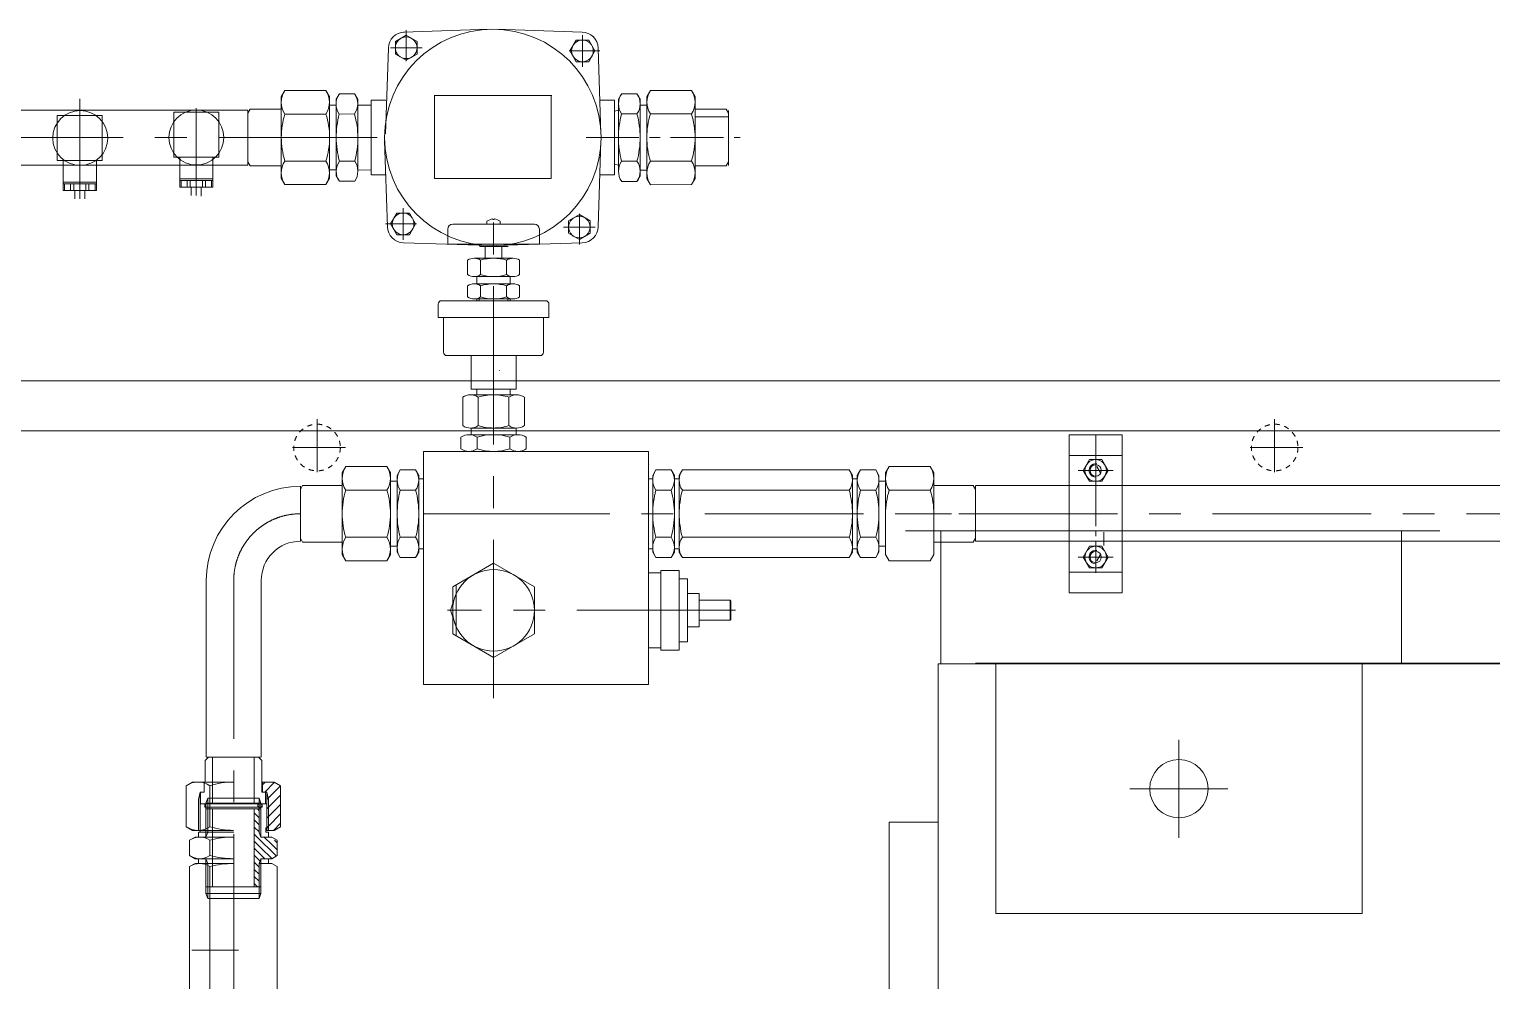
# Model space of a CAD drawing. Header units: millimetres. Extents: x -1 to 671026, y 1 to 511259.
# Drawn here: x 317805 to 340110, y 229024 to 243544 of the extents above; entities that cross this region are included whole.
import ezdxf

# ---------------------------------------------------------------- set-up
doc = ezdxf.new("R2010")
doc.units = ezdxf.units.MM
doc.header["$LTSCALE"] = 25.4
for name, pattern in [('CENTER', [50.8, 31.75, -6.35, 6.35, -6.35]), ('EB_DASH', [6, 3, -3]), ('EB_DASHDOT', [39, 30, -3, 3, -3])]:
    doc.linetypes.add(name, pattern=pattern)
for name, color, linetype, lineweight in [('CAXA0', 7, 'Continuous', 5), ('CAXA1', 5, 'CENTER', 5), ('CAXAEB0', 7, 'Continuous', 5), ('CAXA中心线层', 5, 'CENTER', 5), ('CAXA细实线层', 7, 'Continuous', 5), ('CAXA虚线层', 96, 'EB_DASH', 5)]:
    doc.layers.add(name, color=color, linetype=linetype, lineweight=lineweight)

msp = doc.modelspace()

# ---------------------------------------------------------------- linework, layer by layer
at = {"color": 7, "lineweight": 5}
for p, q in [((324821.12, 243542.78), (323512.18, 243500.53)), ((324927.67, 243542.78), (326236.61, 243500.53)), ((323239.54, 241945.91), (323281.79, 243254.85)), ((326524.54, 241945.91), (326482.28, 243254.85)), ((318574.89, 242482.16), (318574.89, 240956.57)), ((321649.16, 242514.65), (321648.98, 242323.93)), ((321649.16, 242514.65), (321704.84, 242610.9)), ((321704.84, 242610.9), (322330.24, 242610.34)), ((322385.76, 242513.98), (322330.24, 242610.34)), ((322385.76, 242513.98), (322385.64, 242386.77)), ((322487.32, 242475.58), (322487.24, 242386.68)), ((322487.32, 242475.58), (322535.79, 242559.35)), ((322535.79, 242559.35), (322769.2, 242559.14)), ((322817.52, 242475.28), (322769.2, 242559.14)), ((322817.52, 242475.28), (322817.37, 242310.18)), ((323240.99, 242462.36), (323020.2, 242462.36)), ((323020.2, 242462.36), (323020.2, 241319.36)), ((323985.4, 241265.55), (323985.4, 242535.55)), ((323997.59, 242535), (325775.59, 242535)), ((325763.4, 242535.55), (325763.4, 241265.55)), ((326507.81, 242462.36), (326728.6, 242462.36)), ((326728.6, 242462.36), (326728.6, 241319.36)), ((326790.53, 242474.03), (326838.85, 242557.89)), ((326790.53, 242474.03), (326790.68, 242308.93)), ((327072.26, 242558.1), (326838.85, 242557.89)), ((327120.73, 242474.33), (327072.26, 242558.1)), ((327120.73, 242474.33), (327120.81, 242385.43)), ((327222.3, 242512.73), (327277.81, 242609.09)), ((327222.3, 242512.73), (327222.41, 242385.52)), ((327903.21, 242609.65), (327277.81, 242609.09)), ((327958.9, 242513.4), (327903.21, 242609.65)), ((327958.9, 242513.4), (327959.07, 242322.68)), ((315820.18, 242310.08), (321139.45, 242310.08)), ((320009.97, 242278.27), (320695.77, 242278.27)), ((320009.97, 241592.47), (320009.97, 242278.27)), ((320352.87, 242336.9), (320352.87, 241008.27)), ((320695.77, 241592.47), (320695.77, 242278.27)), ((321139.45, 242310.08), (321138.7, 241471.88)), ((321139.41, 242265.21), (321173.69, 242324.47)), ((321173.63, 242324.36), (321648.98, 242323.93)), ((321648.98, 242323.93), (321648.04, 241269.61)), ((321703.87, 242249.28), (322329.27, 242249.84)), ((322384.64, 241268.95), (322385.64, 242386.77)), ((322385.64, 242386.77), (322487.24, 242386.68)), ((322487.24, 242382.05), (322486.8, 241891.83)), ((322532.86, 242248.65), (322766.27, 242250.17)), ((322817.37, 242310.18), (322816.53, 241377.37)), ((322817.44, 242386.38), (323020.2, 242386.29)), ((326728.6, 242295.08), (326790.68, 242308.93)), ((326790.68, 242308.93), (326791.52, 241376.12)), ((327073.18, 242251.28), (326839.77, 242251.49)), ((327222.41, 242385.52), (327120.81, 242385.43)), ((327120.81, 242380.8), (327121.25, 241890.58)), ((327223.41, 241267.7), (327222.41, 242385.52)), ((327904.18, 242250.53), (327278.78, 242251.09)), ((328434.42, 242323.11), (327959.07, 242322.68)), ((327959.07, 242322.68), (327960.01, 241268.36)), ((328468.64, 242263.96), (328434.36, 242323.22)), ((328468.61, 242304.47), (328469.36, 241466.27)), ((318231.99, 242226.57), (318917.79, 242226.57)), ((318231.99, 241540.77), (318231.99, 242226.57)), ((318917.79, 241540.77), (318917.79, 242226.57)), ((328468.69, 242208.84), (327959.17, 242208.38)), ((322486.27, 241307.18), (322486.8, 241891.38)), ((323224.26, 241839.37), (323266.51, 240530.43)), ((326524.54, 241839.37), (326482.28, 240530.43)), ((327121.78, 241305.93), (327121.25, 241890.13)), ((327575.91, 241890.98), (327575.91, 241890.53)), ((327629.25, 241890.98), (327629.25, 241890.58)), ((320009.97, 241592.47), (320695.77, 241592.47)), ((320098.87, 241135.27), (320098.87, 241592.47)), ((320606.87, 241135.27), (320606.87, 241592.47)), ((315820.45, 241471.88), (321138.7, 241471.88)), ((318231.99, 241540.77), (318917.79, 241540.77)), ((318320.89, 241083.57), (318320.89, 241540.77)), ((318828.89, 241083.57), (318828.89, 241540.77)), ((321138.74, 241520.19), (321172.98, 241460.76)), ((321172.98, 241460.76), (321648.21, 241460.33)), ((321703.87, 241532.67), (322329.27, 241532.11)), ((322384.75, 241396.17), (322486.35, 241396.08)), ((322534.87, 241531.92), (322768.28, 241531.71)), ((322817.44, 241395.57), (323020.2, 241395.66)), ((326728.6, 241484.63), (326791.43, 241470.73)), ((327073.18, 241530.67), (326839.77, 241530.46)), ((327223.3, 241394.92), (327121.7, 241394.83)), ((327904.18, 241531.42), (327278.78, 241530.86)), ((328435.07, 241459.51), (327959.84, 241459.08)), ((328469.31, 241518.94), (328435.07, 241459.51)), ((318828.89, 241210.57), (318320.89, 241210.57)), ((318828.89, 241185.17), (318320.89, 241185.17)), ((318341.58, 241083.57), (318341.58, 241185.17)), ((318434.26, 241083.57), (318434.26, 241185.17)), ((318482.22, 241083.57), (318482.22, 241185.17)), ((318667.57, 241083.57), (318667.57, 241185.17)), ((318715.53, 241083.57), (318715.53, 241185.17)), ((318808.21, 241083.57), (318808.21, 241185.17)), ((320606.87, 241262.27), (320098.87, 241262.27)), ((320606.87, 241236.87), (320098.87, 241236.87)), ((320606.87, 241135.27), (320098.87, 241135.27)), ((320119.55, 241135.27), (320119.55, 241236.87)), ((320212.23, 241135.27), (320212.23, 241236.87)), ((320260.19, 241135.27), (320260.19, 241236.87)), ((320276.67, 241008.27), (320276.67, 241135.27)), ((320429.07, 240994.97), (320429.07, 241135.27)), ((320445.54, 241135.27), (320445.54, 241236.87)), ((320493.5, 241135.27), (320493.5, 241236.87)), ((320586.18, 241135.27), (320586.18, 241236.87)), ((321648.04, 241269.61), (321703.55, 241173.26)), ((321703.55, 241173.26), (322328.95, 241172.7)), ((322384.64, 241268.95), (322328.95, 241172.7)), ((322486.27, 241307.18), (322534.59, 241223.31)), ((322534.59, 241223.31), (322768, 241223.1)), ((323240.99, 241319.36), (323020.2, 241319.36)), ((323985.4, 241265.55), (325763.4, 241265.55)), ((326507.81, 241319.36), (326728.6, 241319.36)), ((327073.46, 241222.06), (326840.05, 241221.85)), ((327121.78, 241305.93), (327073.46, 241222.06)), ((327223.41, 241267.7), (327279.1, 241171.45)), ((327904.5, 241172.01), (327279.1, 241171.45)), ((327960.01, 241268.36), (327904.5, 241172.01)), ((318828.89, 241083.57), (318320.89, 241083.57)), ((318498.69, 240956.57), (318498.69, 241083.57)), ((318651.09, 240956.57), (318651.09, 241083.57)), ((324187.85, 240264.83), (324187.85, 240493.43)), ((324264.05, 240569.63), (325508.65, 240569.63)), ((324784.75, 240569.63), (324784.75, 240612.71)), ((324876.19, 240648.37), (324876.19, 240638.46)), ((324876.19, 240638.46), (324896.51, 240638.46)), ((324896.51, 240648.37), (324896.51, 240638.46)), ((324987.95, 240613.22), (324987.95, 240569.63)), ((325584.85, 240264.83), (325584.85, 240493.43)), ((324822.05, 240242.5), (323513.11, 240284.76)), ((324187.85, 240264.83), (324886.35, 240264.83)), ((324677.23, 240264.83), (324677.23, 240226.73)), ((324886.35, 240264.83), (325584.85, 240264.83)), ((324928.59, 240242.5), (326237.53, 240284.76)), ((324490.4, 239798.73), (324490.4, 240019.73)), ((325183.31, 240048.93), (324589.39, 240048.93)), ((325013.35, 240226.73), (324677.23, 240226.73)), ((324688.38, 240019.73), (324688.38, 239798.73)), ((324759.35, 240226.73), (325109.03, 240226.73)), ((324759.35, 240048.93), (324759.35, 240226.73)), ((325013.35, 240048.93), (325013.35, 240226.73)), ((325084.32, 240019.73), (325084.32, 239798.73)), ((325282.3, 239798.73), (325282.3, 240019.73)), ((325183.31, 239769.53), (324589.39, 239769.53)), ((325680.1, 239401.23), (324085.68, 239401.23)), ((324041.8, 239147.23), (325730.9, 239147.23)), ((324124.35, 238613.83), (324124.35, 239147.23)), ((325648.35, 238613.83), (325648.35, 239147.23)), ((324175.15, 238563.03), (325597.55, 238563.03)), ((324543.45, 238563.18), (324543.45, 238053.16)), ((325229.25, 238563.18), (325229.25, 238053.16)), ((324975.1, 238334.69), (324975.1, 238332.23)), ((304414, 238176.85), (369184, 238176.85)), ((325229.25, 238053.16), (324543.45, 238053.16)), ((324632.35, 237966.13), (324632.35, 238053.16)), ((325140.35, 237966.13), (325140.35, 238053.16)), ((324417.08, 237495.15), (324417.08, 237929.11)), ((325238.3, 237966.13), (324534.4, 237966.13)), ((324651.71, 237929.11), (324651.71, 237495.15)), ((325120.99, 237929.11), (325120.99, 237495.15)), ((325355.62, 237495.15), (325355.62, 237929.11)), ((304414, 237414.85), (369184, 237414.85)), ((325260.3, 237356.53), (324512.4, 237356.53)), ((324534.4, 237458.13), (324886.35, 237458.13)), ((324543.45, 237356.53), (324543.45, 237458.13)), ((325238.3, 237458.13), (324886.35, 237458.13)), ((325229.25, 237356.53), (325229.25, 237458.13)), ((333662.8, 234943.6), (333662.8, 237356.6)), ((333662.8, 237356.6), (334475.6, 237356.6)), ((334475.6, 234943.6), (334475.6, 237356.6)), ((324387.75, 237140.46), (324387.75, 237318.6)), ((324637.05, 237318.6), (324637.05, 237140.46)), ((325135.65, 237318.6), (325135.65, 237140.46)), ((325384.95, 237140.46), (325384.95, 237318.6)), ((323819.49, 237102.55), (323819.49, 233546.55)), ((323819.49, 237102.53), (327248.53, 237102.53)), ((323819.49, 237102.53), (323819.49, 233546.53)), ((324512.4, 237102.53), (325699.05, 237102.53)), ((324543.35, 237102.67), (324543.35, 237102.53)), ((324568.73, 237102.67), (324568.73, 237102.53)), ((325229.24, 237102.67), (325229.24, 237102.53)), ((327248.53, 235616.59), (327248.53, 237102.53)), ((333662.8, 237039.1), (334475.6, 237039.1)), ((322577.43, 236772.62), (322633.03, 236868.92)), ((322577.43, 236772.62), (322577.43, 236581.9)), ((322577.43, 235718.3), (322577.43, 236772.62)), ((322633.03, 236868.92), (323258.43, 236868.92)), ((323314.03, 236772.62), (323258.43, 236868.92)), ((323314.03, 236645.4), (323314.03, 236772.62)), ((323314.03, 236772.62), (323314.03, 235654.8)), ((323415.63, 236734.3), (323464.03, 236818.12)), ((323415.63, 236150.01), (323415.63, 236734.3)), ((323415.63, 236645.4), (323415.63, 236734.3)), ((323415.63, 236734.3), (323415.63, 235654.8)), ((323464.03, 236818.12), (323697.44, 236818.12)), ((323745.83, 236734.3), (323697.44, 236818.12)), ((323819.49, 236683.41), (323745.12, 236683.41)), ((323745.83, 236734.3), (323745.83, 236569.2)), ((323745.83, 236150.1), (323745.83, 236734.3)), ((323819.49, 236150.01), (323819.49, 236734.3)), ((323819.49, 236734.3), (323819.49, 236150.1)), ((323819.49, 236645.4), (323819.49, 236734.3)), ((323819.49, 236150.01), (323819.49, 236683.41)), ((327248.53, 236683.39), (327315.05, 236683.39)), ((327314.34, 236734.28), (327362.73, 236818.1)), ((327314.34, 236150.08), (327314.34, 236734.28)), ((327314.34, 236734.28), (327314.34, 236569.18)), ((327314.34, 236149.99), (327314.34, 236734.28)), ((327362.73, 236818.1), (327596.15, 236818.1)), ((327644.54, 236734.28), (327596.15, 236818.1)), ((327643.83, 236683.39), (327718.2, 236683.39)), ((327644.54, 236149.99), (327644.54, 236734.28)), ((327644.54, 236645.38), (327644.54, 236734.28)), ((327644.54, 236734.28), (327644.54, 236150.08)), ((327644.54, 236149.99), (327644.54, 236734.28)), ((327717.49, 236734.28), (327765.88, 236818.1)), ((327717.49, 236734.28), (327765.88, 236818.1)), ((327717.49, 236150.08), (327717.49, 236734.28)), ((327717.49, 236734.28), (327717.49, 236569.18)), ((327717.49, 236149.99), (327717.49, 236734.28)), ((327717.49, 236150.08), (327717.49, 236734.28)), ((327717.49, 236734.28), (327717.49, 236569.18)), ((327717.49, 235758.38), (327717.49, 236734.28)), ((327765.88, 236818.1), (330311.41, 236818.1)), ((330359.8, 236734.28), (330311.41, 236818.1)), ((330359.8, 236149.99), (330359.8, 236734.28)), ((330359.8, 236734.28), (330359.8, 236150.08)), ((330359.8, 236645.38), (330359.8, 236734.28)), ((330359.8, 236683.39), (330434.17, 236683.39)), ((330359.8, 236149.99), (330359.8, 236683.39)), ((330433.46, 236734.28), (330481.85, 236818.1)), ((330433.46, 236734.28), (330433.46, 236569.18)), ((330433.46, 236150.08), (330433.46, 236734.28)), ((330715.27, 236818.1), (330481.85, 236818.1)), ((330763.66, 236734.28), (330715.27, 236818.1)), ((330763.66, 236149.99), (330763.66, 236734.28)), ((330763.66, 236645.38), (330763.66, 236734.28)), ((330763.66, 236734.28), (330763.66, 236150.08)), ((330865.26, 236772.6), (330920.86, 236868.9)), ((330865.26, 236645.38), (330865.26, 236772.6)), ((330865.26, 236772.6), (330865.26, 235654.78)), ((331546.26, 236868.9), (330920.86, 236868.9)), ((331601.86, 236772.6), (331546.26, 236868.9)), ((331601.86, 236772.6), (331601.86, 236581.88)), ((331601.86, 236150.08), (331601.86, 236772.6)), ((334141.83, 236772.6), (334086.23, 236868.9)), ((321939.88, 236522.61), (321974.11, 236581.9)), ((321939.88, 236569.2), (321939.88, 235731)), ((321939.88, 235777.6), (321939.88, 236522.61)), ((321974.11, 236581.9), (322574.88, 236581.9)), ((322633.03, 236509.51), (323258.43, 236509.51)), ((323314.03, 236645.4), (323415.63, 236645.4)), ((323464.03, 236509.51), (323697.44, 236509.51)), ((327596.15, 236509.49), (327362.73, 236509.49)), ((327765.88, 236509.49), (330311.41, 236509.49)), ((330715.27, 236509.49), (330481.85, 236509.49)), ((330865.26, 236645.38), (330763.66, 236645.38)), ((331546.26, 236509.49), (330920.86, 236509.49)), ((332202.63, 236581.88), (331601.86, 236581.88)), ((332236.86, 236522.59), (332202.63, 236581.88)), ((370287.04, 236576.03), (332236.86, 236580.74)), ((332236.86, 235730.99), (332236.86, 236569.19)), ((323745.83, 235565.9), (323745.83, 236149.92)), ((324479.89, 236149.99), (323827.35, 236149.99)), ((327314.34, 236150.1), (327314.34, 235565.88)), ((327644.54, 235565.88), (327644.54, 236149.83)), ((330359.8, 235565.88), (330359.8, 236149.99)), ((330433.46, 235565.88), (330433.46, 236150.07)), ((330763.66, 235565.88), (330763.66, 236149.99)), ((331872.28, 236150.1), (331186.2, 236150.1)), ((331601.86, 235527.56), (331601.86, 236150.07)), ((321939.88, 235777.6), (321974.11, 235718.3)), ((322633.03, 235790.69), (323258.43, 235790.69)), ((323464.03, 235790.51), (323697.44, 235790.51)), ((327596.22, 235790.68), (327362.8, 235790.63)), ((327765.88, 235790.72), (330311.41, 235790.72)), ((330715.27, 235790.72), (330481.85, 235790.72)), ((331168.93, 235890.85), (339315.85, 235890.85)), ((331706.4, 235890.85), (331706.4, 233858.85)), ((332236.86, 235777.57), (332202.63, 235718.28)), ((334196.2, 235870.84), (334196.2, 235667.64)), ((338735.8, 235890.85), (338735.8, 233858.85)), ((321974.11, 235718.3), (322577.43, 235718.3)), ((322577.43, 235527.59), (322577.43, 235718.3)), ((323314.03, 235654.8), (323415.63, 235654.8)), ((323314.03, 235527.59), (323314.03, 235654.8)), ((323415.63, 235565.9), (323415.63, 235654.8)), ((323415.63, 235565.9), (323464.03, 235482.08)), ((323745.83, 235565.9), (323697.44, 235482.08)), ((323819.49, 235616.61), (323745.83, 235616.61)), ((323819.49, 235565.9), (323819.49, 235730.91)), ((327248.53, 233546.53), (327248.53, 235756.29)), ((327248.53, 235616.59), (327314.34, 235616.59)), ((327314.34, 235565.79), (327314.34, 235730.89)), ((327314.34, 235565.79), (327361.63, 235481.88)), ((327644.54, 235565.88), (327596.15, 235481.88)), ((327644.54, 235565.88), (327644.54, 235730.89)), ((327644.54, 235616.59), (327718.2, 235616.59)), ((327717.49, 235565.7), (327717.49, 235758.38)), ((327717.49, 235565.7), (327717.49, 235758.38)), ((327717.49, 235565.7), (327765.88, 235481.88)), ((327717.49, 235565.7), (327765.88, 235481.88)), ((330359.8, 235565.88), (330311.41, 235482.06)), ((330359.8, 235616.59), (330433.46, 235616.59)), ((330433.46, 235565.88), (330481.85, 235482.06)), ((330763.66, 235565.88), (330715.27, 235482.06)), ((330865.26, 235654.78), (330763.66, 235654.78)), ((330865.26, 235527.56), (330865.26, 235654.78)), ((332202.63, 235718.28), (331601.86, 235718.28)), ((370287.04, 235724.12), (332236.86, 235730.99)), ((322577.43, 235527.59), (322633.03, 235431.28)), ((322633.03, 235431.28), (323258.43, 235431.28)), ((323314.03, 235527.59), (323258.43, 235431.28)), ((323464.03, 235482.08), (323697.44, 235482.08)), ((324886.29, 235395.65), (324263.78, 235036.24)), ((325508.81, 235036.24), (324886.29, 235395.65)), ((327361.63, 235481.88), (327596.15, 235481.88)), ((327362.73, 235481.88), (327596.15, 235481.88)), ((327765.88, 235481.88), (330311.41, 235481.88)), ((327765.88, 235481.88), (329220.7, 235481.88)), ((330715.27, 235482.06), (330481.85, 235482.06)), ((330865.26, 235527.56), (330920.86, 235431.26)), ((331546.26, 235431.26), (330920.86, 235431.26)), ((331601.86, 235527.56), (331546.26, 235431.26)), ((334141.83, 235527.56), (334086.23, 235431.26)), ((320504.78, 235134.1), (320504.78, 232436.53)), ((321342.98, 235134.1), (321342.98, 232436.53)), ((327439.03, 235248.26), (327248.53, 235248.26)), ((327718.43, 235286.36), (327439.03, 235286.36)), ((327439.03, 234067.16), (327439.03, 235286.36)), ((327718.43, 234067.16), (327718.43, 235286.36)), ((327845.43, 235159.36), (327718.43, 235159.36)), ((327845.43, 235159.36), (327718.43, 235159.36)), ((327845.43, 234194.16), (327845.43, 235159.36)), ((333662.8, 235261.1), (334475.6, 235261.1)), ((324227.26, 234676.83), (324314.79, 234930.83)), ((324263.78, 235036.24), (324263.78, 234317.42)), ((324314.79, 235057.76), (324314.79, 234295.76)), ((325508.81, 234317.42), (325508.81, 235036.24)), ((328023.23, 234930.76), (327845.43, 234930.76)), ((328023.23, 234422.76), (328023.23, 234930.76)), ((333662.8, 234943.6), (334475.6, 234943.6)), ((324314.79, 234422.83), (324227.26, 234676.83)), ((328493.13, 234829.16), (328023.23, 234829.16)), ((328493.13, 234524.36), (328493.13, 234829.16)), ((328493.13, 234829.16), (328505.83, 234816.46)), ((328505.83, 234537.06), (328505.83, 234816.46)), ((328493.13, 234524.36), (328023.23, 234524.36)), ((328493.13, 234524.36), (328505.83, 234537.06)), ((324263.78, 234317.42), (324886.29, 233958.01)), ((324886.29, 233958.01), (325508.81, 234317.42)), ((328023.23, 234422.76), (327845.43, 234422.76)), ((327439.03, 234105.26), (327248.53, 234105.26)), ((327718.43, 234067.16), (327439.03, 234067.16)), ((327845.43, 234194.16), (327718.43, 234194.16)), ((331668.3, 233858.85), (331668.3, 212014.85)), ((378416.78, 233858.85), (331668.3, 233858.85)), ((355929.02, 233871.62), (332236.86, 233871.62)), ((332544.38, 233858.85), (332544.38, 230048.85)), ((338132.38, 233858.85), (338132.38, 230048.85)), ((323819.49, 233546.53), (327248.53, 233546.53)), ((324512.4, 233546.53), (325699.05, 233546.53)), ((320537.93, 232436.53), (320487.13, 232385.73)), ((320507.33, 232436.53), (321330.71, 232436.53)), ((321299.93, 232436.53), (320537.93, 232436.53)), ((321298.85, 232436.53), (320553.83, 232436.53)), ((320601.43, 232436.53), (320601.43, 231725.33)), ((321236.43, 232436.53), (321236.43, 231725.33)), ((321299.93, 232436.53), (321350.73, 232385.73)), ((320487.13, 232385.73), (320487.13, 232055.53)), ((321350.73, 232385.73), (321350.73, 231903.13)), ((320296.41, 232055.53), (320200.11, 231999.93)), ((320200.11, 231999.93), (320200.11, 231374.53)), ((320296.41, 232055.53), (320487.13, 232055.53)), ((320918.93, 232055.53), (320296.41, 232055.53)), ((320474.43, 232055.53), (320474.43, 231903.13)), ((320559.52, 231999.93), (320559.52, 231374.53)), ((321541.45, 232055.53), (321350.73, 232055.53)), ((321363.43, 232055.53), (321363.43, 231903.13)), ((321541.45, 232055.53), (321637.75, 231999.93)), ((321637.75, 231999.93), (321637.75, 231374.53)), ((320385.53, 231788.9), (320410.93, 231903.13)), ((320385.53, 231788.9), (320385.53, 231318.93)), ((320410.93, 231903.13), (320410.93, 231318.93)), ((320410.93, 231903.13), (320474.43, 231903.13)), ((320415.73, 231903.13), (320415.73, 231725.33)), ((320499.85, 231734.78), (320527.42, 231809.32)), ((320527.42, 231810.98), (320527.42, 231277.58)), ((320527.42, 231809.32), (321310.63, 231809.32)), ((321338.19, 231734.78), (321310.63, 231810.98)), ((321310.63, 231810.98), (321310.63, 231277.58)), ((321426.93, 231903.13), (321350.73, 231903.13)), ((321409.15, 231903.13), (321409.15, 231725.33)), ((321452.33, 231788.9), (321426.93, 231903.13)), ((321426.93, 231903.13), (321426.93, 231318.93)), ((321452.33, 231788.9), (321452.33, 231318.93)), ((320918.93, 231725.33), (320410.93, 231725.33)), ((320480.78, 231725.33), (320480.78, 231671.99)), ((320918.93, 231671.99), (320480.78, 231671.99)), ((320499.85, 231734.78), (320499.85, 231216.62)), ((321338.19, 231734.78), (320499.85, 231734.78)), ((321338.12, 231645.88), (320499.85, 231645.88)), ((320499.92, 231734.98), (320499.92, 231277.58)), ((320601.43, 230454.64), (320601.43, 231645.88)), ((321409.15, 231725.33), (320918.93, 231725.33)), ((321426.93, 231725.33), (320918.93, 231725.33)), ((321357.08, 231671.99), (320918.93, 231671.99)), ((321236.52, 230457.87), (321236.52, 231645.88)), ((321338.12, 231734.98), (321338.12, 231216.62)), ((321357.08, 231725.33), (321357.08, 231671.99)), ((320296.41, 231318.93), (320200.11, 231374.53)), ((320423.63, 231318.93), (320296.41, 231318.93)), ((320296.41, 231318.93), (320918.93, 231318.93)), ((320410.93, 231320.46), (320410.93, 231290.28)), ((321452.33, 231357.03), (321414.23, 231357.03)), ((321414.23, 231357.03), (321414.23, 231290.28)), ((321541.45, 231318.93), (321414.23, 231318.93)), ((321541.45, 231318.93), (321637.75, 231374.53)), ((330918.78, 231445.85), (330918.78, 214427.85)), ((330918.78, 231445.85), (331668.3, 231445.85)), ((320334.73, 231216.62), (320250.91, 231168.23)), ((320250.91, 231168.23), (320250.91, 230934.81)), ((320918.93, 231216.62), (320334.73, 231216.62)), ((320334.73, 231216.62), (320499.83, 231216.62)), ((320919.02, 231216.62), (320334.73, 231216.62)), ((320385.62, 231290.28), (320385.62, 231215.91)), ((320923.88, 231290.28), (320385.62, 231290.28)), ((320527.42, 231290.28), (320499.83, 231216.62)), ((320499.85, 231290.28), (320499.85, 231216.62)), ((320559.52, 230934.81), (320559.52, 231168.23)), ((321310.63, 231290.28), (321338.12, 231216.62)), ((321503.22, 231216.62), (321338.12, 231216.62)), ((321338.12, 231216.62), (321503.13, 231216.62)), ((321452.42, 231290.28), (321414.23, 231290.28)), ((321452.42, 231290.28), (321452.42, 231216.62)), ((321503.22, 231216.62), (321587.13, 231169.33)), ((321587.13, 231169.33), (321587.13, 230934.81)), ((321587.13, 231168.23), (321587.13, 230934.81)), ((320334.73, 230886.42), (320250.91, 230934.81)), ((320919.02, 230886.42), (320334.73, 230886.42)), ((320423.63, 230886.42), (320334.73, 230886.42)), ((320334.73, 230886.42), (320918.93, 230886.42)), ((320919.02, 230886.42), (320334.73, 230886.42)), ((320385.62, 230887.13), (320385.62, 230812.76)), ((320499.92, 230886.42), (320527.42, 230813.47)), ((320499.92, 230886.42), (320499.92, 230355.36)), ((321338.12, 230886.42), (321310.63, 230813.47)), ((321338.12, 230886.42), (321338.12, 230355.36)), ((321503.13, 230886.42), (321338.12, 230886.42)), ((321503.13, 230886.42), (321338.12, 230886.42)), ((321452.42, 230886.42), (321452.42, 230812.76)), ((321503.13, 230886.42), (321587.13, 230934.81)), ((320334.73, 230813.47), (320250.91, 230765.08)), ((320250.91, 230765.08), (320250.91, 228219.55)), ((320918.93, 230813.47), (320334.73, 230813.47)), ((320334.73, 230813.47), (320499.83, 230813.47)), ((320919.02, 230813.47), (320334.73, 230813.47)), ((320527.42, 230813.47), (320527.42, 230279.36)), ((320559.52, 228219.55), (320559.52, 230765.08)), ((321310.63, 230813.47), (321310.63, 230279.36)), ((321503.31, 230813.47), (321310.63, 230813.47)), ((321503.31, 230813.47), (321587.13, 230765.08)), ((321587.13, 230765.08), (321587.13, 228219.55)), ((321587.13, 230765.08), (321587.13, 229310.26)), ((320919.02, 230457.87), (320499.92, 230457.87)), ((321338.12, 230457.87), (320919.02, 230457.87)), ((320919.02, 230355.56), (320499.85, 230355.56)), ((320499.85, 230355.56), (320527.42, 230281.02)), ((320919.02, 230279.36), (320527.42, 230279.36)), ((321338.19, 230355.56), (320919.02, 230355.56)), ((321310.63, 230279.36), (320919.02, 230279.36)), ((321338.19, 230355.56), (321310.63, 230281.02)), ((332544.38, 230048.85), (338132.38, 230048.85)), ((320995.22, 229492.32), (320283.98, 229492.32))]:
    msp.add_line(p, q, dxfattribs=at)
for centre, radius in [((324874.4, 241892.64), 1651), ((318582.24, 241883.67), 418.87), ((320352.87, 241891.77), 418.87), ((324886.29, 234676.83), 622.52), ((335338.38, 231953.85), 444.5), ((321323.7, 231699.55), 33.66)]:
    msp.add_circle(centre, radius, dxfattribs=at)
for centre, radius, start, end in [((323535.65, 243246.2), 254, 91.746199, 178.048062), ((326228.41, 243246.66), 254, 1.849069, 88.150931), ((321966.32, 242429.22), 318.21, 145.667187, 214.435682), ((322066.5, 242429.31), 318.21, 325.667187, 34.435682), ((322753.66, 242404.39), 270.2, 145.546708, 215.197074), ((322543.47, 242403.03), 270.2, 325.546708, 35.197074), ((327061.72, 242405.59), 270.2, 145.123382, 214.773748), ((326851.51, 242405.78), 270.2, 325.123382, 34.773748), ((327541.55, 242430.56), 318.21, 145.564318, 214.332813), ((327641.73, 242430.47), 318.21, 325.564318, 34.332813), ((322838.03, 241890.89), 1189.43, 162.463481, 180.051435), ((321195.76, 241889.42), 1189.43, 0.051435, 17.639389), ((323845.61, 241897.76), 1358.83, 165.034717, 180.371891), ((321458.19, 241882.26), 1358.83, 0.371891, 15.709065), ((328149.89, 241890.9), 1358.83, 164.611392, 179.948565), ((325762.42, 241893.05), 1358.83, 359.948565, 15.285739), ((328412.29, 241890.67), 1189.43, 162.360611, 179.948565), ((326770.02, 241892.14), 1189.43, 359.948565, 17.536519), ((322838.03, 241891.06), 1189.43, 179.948565, 197.536519), ((321195.76, 241892.54), 1189.43, 342.360611, 359.948565), ((323845.63, 241890.16), 1358.83, 179.948565, 195.285739), ((321458.16, 241892.3), 1358.83, 344.611392, 359.948565), ((328149.89, 241891.05), 1358.83, 180.051435, 195.388608), ((325762.42, 241888.91), 1358.83, 344.714261, 0.051435), ((328412.29, 241891.29), 1189.43, 180.051435, 197.639389), ((326770.02, 241889.81), 1189.43, 342.463481, 0.051435), ((321966.32, 241352.73), 318.21, 145.564318, 214.332813), ((322066.5, 241352.64), 318.21, 325.564318, 34.332813), ((322756.54, 241377.42), 270.2, 145.123382, 214.773748), ((322546.33, 241377.61), 270.2, 325.123382, 34.773748), ((327061.72, 241376.36), 270.2, 145.226252, 214.876618), ((326851.51, 241376.17), 270.2, 325.226252, 34.876618), ((327541.55, 241351.39), 318.21, 145.667187, 214.435682), ((327641.73, 241351.48), 318.21, 325.667187, 34.435682), ((323521.31, 240538.63), 254, 181.849069, 268.150931), ((324264.05, 240493.43), 76.2, 90, 180), ((324886.35, 240486.13), 162.31, 93.583322, 128.752304), ((324886.35, 240486.13), 162.56, 51.247696, 86.416678), ((325508.65, 240493.43), 76.2, 0, 90), ((326229.34, 240538.63), 254, 271.849069, 358.150931), ((324589.39, 239866.53), 182.4, 57.132768, 122.867232), ((324886.35, 239363.13), 685.8, 73.221345, 106.778655), ((325183.31, 239866.53), 182.4, 57.132768, 122.867232), ((324589.39, 239951.93), 182.4, 237.132768, 302.867232), ((324886.35, 240455.33), 685.8, 253.221345, 286.778655), ((325183.31, 239951.93), 182.4, 237.132768, 302.867232), ((324175.15, 238613.83), 50.8, 180, 270), ((325597.55, 238613.83), 50.8, 270, 360), ((324534.4, 237761.75), 204.38, 54.969964, 125.030036), ((324886.35, 237204.13), 762, 90, 107.933933), ((324886.35, 237204.13), 762, 72.066067, 90), ((325238.3, 237761.75), 204.38, 54.969964, 125.030036), ((324512.4, 237132.76), 223.77, 56.149101, 123.850899), ((324534.4, 237662.51), 204.38, 234.969964, 305.030036), ((324886.35, 236518.33), 838.2, 72.69712, 107.30288), ((324886.35, 238220.13), 762, 252.066067, 270), ((324886.35, 238220.13), 762, 270, 287.933933), ((325238.3, 237662.51), 204.38, 234.969964, 305.030036), ((325260.3, 237132.76), 223.77, 56.149101, 123.850899), ((324512.4, 237326.31), 223.77, 236.149101, 303.850899), ((324886.35, 237940.73), 838.2, 252.69712, 287.30288), ((325260.3, 237326.31), 223.77, 236.149101, 303.850899), ((322895.64, 236689.22), 318.21, 145.615753, 214.384247), ((322995.82, 236689.22), 318.21, 325.615753, 34.384247), ((323685.83, 236663.82), 270.2, 145.174817, 214.825183), ((323475.63, 236663.82), 270.2, 325.174817, 34.825183), ((327584.54, 236663.79), 270.2, 145.174817, 214.825183), ((327374.34, 236663.79), 270.2, 325.174817, 34.825183), ((327987.69, 236663.79), 270.2, 145.174817, 214.825183), ((327987.69, 236663.79), 270.2, 145.174817, 214.825183), ((330089.6, 236663.79), 270.2, 325.174817, 34.825183), ((330703.66, 236663.79), 270.2, 145.174817, 214.825183), ((330493.46, 236663.79), 270.2, 325.174817, 34.825183), ((331183.47, 236689.19), 318.21, 145.615753, 214.384247), ((331283.65, 236689.19), 318.21, 325.615753, 34.384247), ((321939.88, 235134.1), 1435.1, 90, 180), ((323766.86, 236150.1), 1189.43, 162.412046, 180), ((322124.6, 236150.1), 1189.43, 0, 17.587954), ((324774.47, 236150.1), 1358.83, 164.662826, 180), ((322387, 236150.1), 1358.83, 0, 15.337174), ((328673.17, 236150.08), 1358.83, 164.662826, 180), ((326285.71, 236150.08), 1358.83, 0, 15.337174), ((329076.32, 236150.08), 1358.83, 164.662826, 180), ((329076.32, 236150.08), 1358.83, 164.662826, 180), ((329000.97, 236150.08), 1358.83, 0, 15.337174), ((331792.29, 236150.08), 1358.83, 164.662826, 180), ((329404.83, 236150.08), 1358.83, 0, 15.337174), ((332054.69, 236150.08), 1189.43, 162.412046, 180), ((330412.43, 236150.08), 1189.43, 0, 17.587954), ((323766.86, 236150.1), 1189.43, 180, 197.587954), ((322124.6, 236150.1), 1189.43, 342.412046, 0), ((324774.47, 236149.92), 1358.83, 180, 195.337174), ((322387, 236149.92), 1358.83, 344.662826, 0), ((328673.17, 236150.3), 1358.83, 180.011337, 195.34851), ((326285.71, 236149.83), 1358.83, 344.674163, 0.011337), ((329076.32, 236150.13), 1358.83, 180, 195.337174), ((329000.97, 236150.15), 1358.83, 344.65756, 359.994733), ((331792.29, 236150.13), 1358.83, 180, 195.337174), ((329404.83, 236150.13), 1358.83, 344.662826, 0), ((322895.64, 235610.99), 318.21, 145.615753, 214.384247), ((322995.82, 235610.99), 318.21, 325.615753, 34.384247), ((323685.83, 235636.21), 270.2, 145.174817, 214.825183), ((323475.63, 235636.21), 270.2, 325.174817, 34.825183), ((327584.64, 235636.37), 270.2, 145.186153, 214.83652), ((327374.44, 235636.33), 270.2, 325.186153, 34.83652), ((327987.69, 235636.41), 270.2, 145.174817, 214.825183), ((330089.55, 235636.33), 270.2, 325.16955, 34.819916), ((330703.66, 235636.41), 270.2, 145.174817, 214.825183), ((330493.46, 235636.41), 270.2, 325.174817, 34.825183), ((321939.88, 235134.1), 596.9, 90, 180), ((320379.82, 231737.32), 318.21, 55.615753, 124.384247), ((320918.93, 230866.1), 1189.43, 90, 107.587954), ((320379.82, 231637.14), 318.21, 235.615753, 304.384247), ((320918.93, 232508.36), 1189.43, 252.412046, 270), ((320405.22, 230946.42), 270.2, 55.174817, 124.825183), ((320918.93, 229857.79), 1358.83, 90, 105.337174), ((320405.22, 231156.62), 270.2, 235.174817, 304.825183), ((320918.93, 232245.25), 1358.83, 254.662826, 270), ((320405.22, 230543.27), 270.2, 55.174817, 124.825183), ((320918.93, 229454.64), 1358.83, 90, 105.337174)]:
    msp.add_arc(centre, radius, start, end, dxfattribs=at)
for p in [(323827.35, 236149.99), (323827.35, 236149.99), (327240.68, 236149.99), (327240.68, 236149.99)]:
    msp.add_point(p, dxfattribs=at)
at = {"layer": 'CAXA0', "color": 7, "linetype": 'Continuous', "lineweight": 5}
for p, q in [((321404.57, 232055.53), (321363.43, 232014.39)), ((321545.76, 232053.04), (321395.85, 231903.13)), ((321636.85, 232000.45), (321447.41, 231811.01)), ((321447.41, 231811.01), (321426.93, 231790.52)), ((321637.75, 231857.66), (321452.33, 231672.24)), ((321236.52, 231585.6), (321310.63, 231511.49)), ((321284, 231645.88), (321310.63, 231619.26)), ((321452.33, 231672.24), (321426.93, 231646.84)), ((321637.75, 231713.98), (321452.33, 231528.56)), ((321637.75, 231570.29), (321452.33, 231384.87)), ((321236.52, 231477.84), (321310.63, 231403.73)), ((321236.52, 231370.07), (321310.63, 231295.97)), ((321452.33, 231528.56), (321426.93, 231503.16)), ((321452.33, 231384.87), (321426.93, 231359.47)), ((321637.75, 231426.61), (321530.07, 231318.93)), ((321236.52, 231262.31), (321338.12, 231160.71)), ((321236.52, 231154.55), (321338.12, 231052.95)), ((321338.12, 231160.71), (321503.13, 230995.7)), ((321389.97, 231216.62), (321503.13, 231103.46)), ((321497.74, 231216.62), (321503.13, 231211.23)), ((321503.13, 231103.46), (321587.13, 231019.46)), ((321545.02, 231169.33), (321587.13, 231127.22)), ((321236.52, 231046.78), (321338.12, 230945.18)), ((321236.52, 230939.02), (321324.71, 230850.83)), ((321338.12, 231052.95), (321503.13, 230887.94)), ((321338.12, 230945.18), (321396.88, 230886.42)), ((321503.13, 230995.7), (321564.02, 230934.81)), ((321236.52, 230831.26), (321310.63, 230757.15)), ((321236.52, 230723.49), (321310.63, 230649.39)), ((321236.52, 230615.73), (321310.63, 230541.63)), ((321236.52, 230507.97), (321286.62, 230457.87))]:
    msp.add_line(p, q, dxfattribs=at)
at = {"layer": 'CAXA1', "linetype": 'CENTER', "lineweight": 5, "ltscale": 3}
for p, q in [((312948.28, 241890.98), (323274.2, 241890.98)), ((324886.32, 233334.17), (324886.32, 240669.14)), ((324238.59, 236150.07), (371277.46, 236150.07)), ((320923.88, 235134.1), (320923.88, 215971.6)), ((328575.44, 234676.76), (324181.58, 234676.76))]:
    msp.add_line(p, q, dxfattribs=at)
at = {"layer": 'CAXA1', "linetype": 'CENTER', "lineweight": 5, "ltscale": 10}
for p, q in [((335338.38, 232702.67), (335338.38, 231205.02)), ((334589.55, 231953.85), (336087.21, 231953.85))]:
    msp.add_line(p, q, dxfattribs=at)
at = {"layer": 'CAXA1', "linetype": 'CENTER', "lineweight": 5, "ltscale": 3}
msp.add_arc((321939.88, 235134.1), 1016, 90, 180.000004, dxfattribs=at)
at = {"layer": 'CAXAEB0', "color": 7, "lineweight": 5}
for p, q in [((323554.38, 243450.72), (323389.28, 243355.4)), ((323389.28, 243355.4), (323389.28, 243164.76)), ((323719.48, 243355.4), (323554.38, 243450.72)), ((323719.48, 243355.4), (323719.48, 243164.76)), ((326146.52, 243377.76), (326051.2, 243212.66)), ((326337.16, 243377.76), (326146.52, 243377.76)), ((326432.48, 243212.66), (326337.16, 243377.76)), ((323389.28, 243164.76), (323554.38, 243069.44)), ((323554.38, 243069.44), (323719.48, 243164.76)), ((326051.2, 243212.66), (326146.52, 243047.56)), ((326337.16, 243047.56), (326432.48, 243212.66)), ((326337.16, 243047.56), (326146.52, 243047.56)), ((323411.64, 240737.73), (323316.31, 240572.63)), ((323411.64, 240737.73), (323602.28, 240737.73)), ((323697.6, 240572.63), (323602.28, 240737.73)), ((326194.41, 240715.84), (326029.31, 240620.52)), ((326359.51, 240620.52), (326194.41, 240715.84)), ((323316.31, 240572.63), (323411.64, 240407.53)), ((323602.28, 240407.53), (323697.6, 240572.63)), ((326029.31, 240429.88), (326029.31, 240620.52)), ((326359.51, 240429.88), (326359.51, 240620.52)), ((323411.64, 240407.53), (323602.28, 240407.53)), ((326029.31, 240429.88), (326194.41, 240334.56)), ((326194.41, 240334.56), (326359.51, 240429.88)), ((324490.4, 239458.83), (324490.4, 239629.03)), ((325183.31, 239658.23), (324589.39, 239658.23)), ((324632.35, 239658.23), (324632.35, 239769.53)), ((324688.38, 239629.03), (324688.38, 239458.83)), ((325084.32, 239629.03), (325084.32, 239458.83)), ((325140.35, 239658.23), (325140.35, 239769.53)), ((325282.3, 239458.83), (325282.3, 239629.03)), ((324041.8, 239147.23), (324041.8, 239350.43)), ((325183.31, 239429.63), (324589.39, 239429.63)), ((324632.35, 239401.23), (324632.35, 239429.63)), ((325140.35, 239401.23), (325140.35, 239429.63)), ((325730.9, 239350.43), (325730.9, 239147.23)), ((333878.56, 236810.5), (333973.88, 236975.6)), ((333973.88, 236975.6), (334164.52, 236975.6)), ((334259.84, 236810.5), (334164.52, 236975.6)), ((333878.56, 236810.5), (333973.88, 236645.4)), ((334259.84, 236810.5), (334164.52, 236645.4)), ((333973.88, 236645.4), (334164.52, 236645.4)), ((333878.56, 235489.7), (333973.88, 235654.8)), ((333973.88, 235654.8), (334164.52, 235654.8)), ((334259.84, 235489.7), (334164.52, 235654.8)), ((333878.56, 235489.7), (333973.88, 235324.6)), ((333973.88, 235324.6), (334164.52, 235324.6)), ((334259.84, 235489.7), (334164.52, 235324.6))]:
    msp.add_line(p, q, dxfattribs=at)
for centre, radius in [((323554.38, 243260.08), 165.1), ((326241.84, 243212.66), 165.1), ((323506.96, 240572.63), 165.1), ((326194.41, 240525.2), 165.1), ((334069.2, 236810.5), 165.1), ((334069.2, 236810.5), 86.36), ((334069.2, 235489.7), 165.1), ((334069.2, 235489.7), 86.36)]:
    msp.add_circle(centre, radius, dxfattribs=at)
for centre, radius, start, end in [((324589.39, 239475.83), 182.4, 57.132768, 122.867232), ((324886.35, 238972.43), 685.8, 73.221345, 106.778655), ((325183.31, 239475.83), 182.4, 57.132768, 122.867232), ((324092.6, 239350.43), 50.8, 90, 180), ((324589.39, 239612.03), 182.4, 237.132768, 302.867232), ((324886.35, 240115.43), 685.8, 253.221345, 286.778655), ((325183.31, 239612.03), 182.4, 237.132768, 302.867232), ((325680.1, 239350.43), 50.8, 0, 90)]:
    msp.add_arc(centre, radius, start, end, dxfattribs=at)
at = {"layer": 'CAXA中心线层', "linetype": 'EB_DASHDOT', "lineweight": 5}
for p, q in [((323554.38, 243056.79), (323554.38, 243526.92)), ((326241.84, 242971.36), (326241.84, 243453.96)), ((323795.68, 243260.08), (323313.08, 243260.08)), ((326038.54, 243212.66), (326508.68, 243212.66)), ((323506.96, 240813.93), (323506.96, 240331.33)), ((326194.41, 240728.5), (326194.41, 240258.36)), ((323710.25, 240572.63), (323240.11, 240572.63)), ((325953.11, 240525.2), (326435.71, 240525.2)), ((334070.58, 236720.5), (334070.58, 237356.6)), ((334069.2, 236569.2), (334069.2, 237051.8)), ((334336.04, 236810.5), (333802.36, 236810.5)), ((334069.2, 236720.5), (334069.2, 235579.7)), ((334069.2, 235248.4), (334069.2, 235731)), ((334336.04, 235489.7), (333802.36, 235489.7))]:
    msp.add_line(p, q, dxfattribs=at)
at = {"layer": 'CAXA中心线层', "lineweight": 5}
for p, q in [((326296.6, 241890.98), (328646.73, 241890.98)), ((322193.94, 237592.65), (322193.94, 236729.05)), ((336798.94, 237592.65), (336798.94, 236729.05)), ((322625.74, 237160.85), (321762.14, 237160.85)), ((337230.74, 237160.85), (336367.14, 237160.85))]:
    msp.add_line(p, q, dxfattribs=at)
at = {"layer": 'CAXA细实线层', "color": 7, "linetype": 'Continuous', "lineweight": 5}
for p, q in [((324667.91, 239401.23), (324667.91, 239429.63)), ((325104.79, 239401.23), (325104.79, 239429.63))]:
    msp.add_line(p, q, dxfattribs=at)
at = {"layer": 'CAXA细实线层', "color": 7, "lineweight": 5}
for centre in [(334069.2, 236810.5), (334069.2, 235489.7)]:
    msp.add_arc(centre, 101.6, 80, 270, dxfattribs=at)
at = {"layer": 'CAXA虚线层', "color": 7, "linetype": 'EB_DASH', "lineweight": 5}
for centre in [(322193.94, 237160.85), (336798.94, 237160.85)]:
    msp.add_circle(centre, 355.6, dxfattribs=at)

doc.saveas('drawing.dxf')
